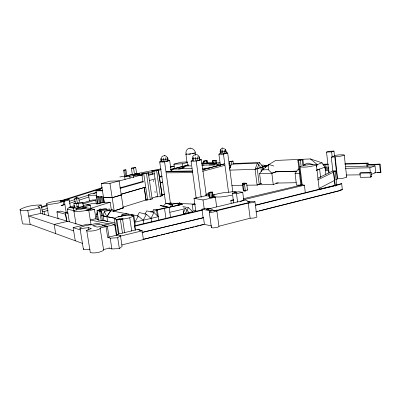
<?xml version="1.0" encoding="UTF-8"?>
<svg xmlns="http://www.w3.org/2000/svg" width="401" height="401" viewBox="0 0 401 401"><rect width="100%" height="100%" fill="white"/><g stroke="black" fill="none" stroke-linecap="round" stroke-linejoin="round"><path stroke-width="0.6" d="M304.96 165.337L304.981 164.204L308.093 163.127L312.82 164.53M220.35 150.681L220.294 153.578M185.848 153.302C186.219 144.816 196.816 147.864 195.528 155.277M172.46 206.525L172.651 204.214L177.272 203.152L179.102 204.991M195.187 152.826L189.803 154.084L185.904 154.144L186.385 153.894L185.904 154.144L187.442 165.182M268.75 164.841L262.174 169.879L259.602 173.598L261.006 184.761L273.241 184.56L271.843 173.242L268.299 169.673L268.75 164.841L269.347 164.651L273.868 166.009M100.816 211.949L100.992 210.886L109.373 208.941L110.044 210.44M170.811 206.836L171.217 204.38L165.824 203.387L163.117 206.455M221.091 149.894L221.237 154.164M242.349 183.442L243.587 183.056L246.655 183.247L247.522 189.994L245.382 191.026L243.888 191.011L243.011 184.234L244.55 183.573L242.349 183.442L243.217 190.169L244.184 190.174M104.285 211.522L106.861 216.67L107.613 221.457L103.964 220.65L103.217 215.913L104.285 211.522L112.691 209.558L113.724 211.598M246.655 183.247L244.505 184.234L243.011 184.234M97.358 219.392L96.591 214.555L97.288 211.803M316.554 166.856L317.256 164.57L322.073 162.856L325.021 167.097L325.843 174.355M220.445 150.159L220.605 149.673M265.367 167.623L265.763 166.47L275.592 160.45L310.404 158.936L322.073 162.856M220.385 149.854L220.084 151.999L222.645 151.914L226.074 151.092L225.227 149.122M233.603 163.528L259.472 162.52L257.257 168.651L259.236 184.325L258.003 184.34M229.537 169.182L231.447 164.164L257.347 163.172L255.096 169.332L257.106 185.067L246.6 185.197M183.442 212.836L185.282 208.345L183.302 207.964M117.398 235.342L117.924 234.214L137.879 229.392L142.109 230.841L143.418 239.567L121.638 245.006M152.565 211.698L153.768 209.252L156.997 209.959M144.951 214.314L146.661 210.866L153.954 212.52L158.325 216.7L134.821 222.184L138.285 216.119L143.247 220.219L143.794 223.888M151.578 222.049L151.037 218.395L153.954 212.52M185.342 213.402L188.365 207.633L192.746 211.658L183.578 213.818M137.428 216.054L139.272 212.555L146.4 214.249L151.037 218.395M143.247 220.219L146.4 214.249M172.019 205.272L172.651 204.214M262.81 170.104L262.429 166.986L266.033 165.864L263.056 164.991L261.738 165.402M96.591 214.555L97.814 214.806L96.591 214.555L97.142 213.653M99.448 209.898L100.039 208.936L110.38 210.876L106.861 216.67L101.423 215.553L115.328 218.4M247.482 201.422L249.868 201.768A4.005 0.707 -7 0 1 252.75 201.447L254.976 201.738L256.896 216.836L256.635 217.252L253.708 218.069L250.159 218.234L218.921 226.234L219.001 226.62L217.517 227.297L213.888 227.863A4.035 0.832 -7.5 0 1 211.733 227.718L211.377 227.357L209.262 211.863A3.87 0.712 -7.6 0 1 211.392 210.996L201.934 209.207L203.096 217.648M161.262 157.613C162.275 155.523 165.337 155.047 166.921 156.751M254.976 201.738L253.542 202.535L248.209 203.096L216.831 210.741L218.921 226.234M220.63 149.388L222.194 148.119L224.465 148.445M300.84 185.077L296.474 185.142L295.081 173.433L298.023 169.523L299.021 168.766M102.235 187.122L99.152 190.51L102.831 190.48M228.7 164.079L229.212 163.593M76.466 197.192L77.338 203.197L75.298 203.207L74.606 198.936L76.461 197.192L78.781 198.289L79.473 202.555L77.874 203.036M69.313 221.738L67.248 209.121L69.493 207.132L73.844 208.104M220.385 165.302L218.916 154.27L220.254 153.132M108.987 247.963L111.884 248.966L119.368 248.6L122.104 246.394L120.45 235.668L117.759 234.921L107.684 237.382L105.999 226.62L102.17 225.542L110.836 223.502L114.696 224.56L116.355 235.262M197.192 156.761A3.664 1.554 79.2 0 1 197.598 158.425L197.909 160.616L199.909 159.914L198.986 156.139M199.608 157.733L197.608 158.425L192.31 158.846A3.669 3.614 -58.8 0 1 192.48 157.132C193.242 154.585 196.816 153.713 198.62 155.698M303.492 165.342L304.981 164.204M209.447 197.432L211.512 197.422L213.091 196.871L212.435 192.049L210.375 192.069L208.791 192.605L209.447 197.432L209.808 197.157M196.194 198.254L191.056 161.182L192.485 160.099M161.553 160.6L159.723 161.979L165.683 203.192L170.455 203.387L171.593 203.051M107.884 237.437L110.195 238.164L117.688 237.748L120.45 235.668M192.711 158.55L192.31 158.846L192.535 160.485M208.791 192.605L210.856 192.585L212.435 192.049M82.706 243.472L30.145 224.299L23.017 223.958L22.391 223.046L20.05 209.497C26.461 206.039 34.045 204.956 41.253 204.991L42.787 214.099M302.153 184.811L300.003 166.55L300.56 166.164M335.607 179.864L337.597 178.791L342.665 178.355L346.479 177.282A6.571 1.008 -6 0 0 346.499 176.816M167.272 157.172A3.494 3.464 -50.6 0 1 167.879 158.691L165.798 159.352L160.886 159.753A3.489 3.464 -49.2 0 1 161.042 158.119M332.86 171.232L331.291 157.187L334.499 155.859M116.14 235.207L117.924 234.214M89.478 200.951L88.496 194.781L90.902 193.778L96.576 192.605L93.563 193.533M216.761 166.104L218.299 165.257L220.48 165.257M331.291 157.187L340.238 156.285L344.078 155.307A6.596 0.817 -6.4 0 0 343.612 154.806L338.955 154.881L334.419 155.493M41.253 204.991L37.844 206.791L39.925 207.883L40.832 213.252M192.024 168.435L181.458 168.61L186.585 165.904L190.936 165.904M107.358 226.299L100.065 228.009L103.684 250.309C99.759 252.61 94.786 253.407 90.31 252.645L86.696 230.274L91.373 228.57L88.476 227.643L81.829 228.445L79.974 228.204L79.884 227.583L84.471 225.943L97.288 223.322L107.358 226.299L109.087 237.337M319.146 188.4L334.509 180.435M203.086 169.854L205.573 168.631L208.545 168.475M317.592 179.954L336.339 170.766L332.83 170.946L317.898 178.189M116.861 219.833L119.658 218.51L123.207 218.36L120.415 219.678L116.861 219.833L119.017 233.798M171.052 170.465L173.889 169.132L180.786 168.781L179.613 169.082M116.886 235.247L114.305 218.57L116.17 219.553L122.586 219.237L129.734 217.793L133.317 216.099L135.473 230.339M114.305 218.57L117.994 216.891L129.062 214.184L133.794 215.392L135.378 225.878M300.85 185.468L297.873 160.255L300.409 160.28L302.93 159.658L303.652 165.814M297.873 160.255L300.374 159.638L302.93 159.658M370.474 177.162L371.637 176.656L371.196 172.445L361.02 172.706L359.892 173.167L360.339 177.347L370.474 177.162L370.033 172.936L371.196 172.445M371.131 174.455L375.727 172.656L375.02 165.829L345.707 166.781M374.539 172.671L380.95 172.39L380.108 164.164L368.243 164.445L367.732 164.636L367.912 166.38M341.181 189.843L339.431 190.52L341.101 189.884M255.236 205.177L341.672 183.648L342.339 189.673L339.406 190.806L255.948 211.863M345.487 168.315L369.832 167.783L375.02 165.829M341.672 183.648L338.735 184.751L255.126 205.402M367.732 164.636L380.108 164.164M316.374 170.26L319.632 169.057L320.615 177.633M316.384 170.27L325.021 167.097M273.241 184.56L278.229 182.741M344.795 164.144L366.709 163.598L368.098 163.092L368.288 164.866M216.796 210.009L214.455 210.866L206.234 209.437L210.069 208.435L214.455 210.861L250.094 202.274L245.492 199.989L206.234 209.437L209.121 208.746L206.094 208.219L201.934 209.207M240.234 201.472L242.715 200.736M177.202 203.878L180.044 202.861L177.192 203.518M261.507 183.533L257.091 185.067L261.101 183.678M271.843 173.242L276.369 171.683L271.843 173.242L259.602 173.598M243.888 191.011L245.066 190.61M328.9 173.102L326.534 152.104L331.627 151.859L333.963 151.072L334.514 156.014M326.534 152.104L328.87 151.322L333.963 151.072M324.94 167.573L326.023 167.207L325.727 164.616L323.562 165.332M95.884 217.076L97.052 216.69M42.185 211.683L44.06 211.623L48.2 210.269M69.488 203.327L75.398 201.397M78.947 200.239L89.002 196.956M41.904 210.154L47.248 208.435M69.218 201.367L74.561 199.648M78.125 198.5L88.811 195.061M243.217 190.169L244.044 189.904M41.619 206.851L46.977 205.157M60.085 201.011L101.784 187.823M41.463 207.523L47.408 205.638M61.674 201.112L101.503 188.48M71.017 207.763L74.541 206.645M82.761 204.039L95.679 199.939L96.345 204.144M255.096 169.332L266.033 165.864L262.429 166.986M266.033 165.864L255.111 169.332L229.788 170.124M69.799 207.086L74.516 205.603M82.175 203.182L92.195 200.024L95.679 199.939M122.089 207.964L123.262 207.974L114.2 210.806L112.972 210.786L114.2 210.826L123.262 207.974L119.122 180.896L110.305 181.142L101.348 183.563L104.24 202.044M90.796 208.32L110.175 202.249L111.388 210.069M161.643 195.117L164.59 194.194M146.059 199.969L144.215 187.528L120.896 194.34L144.215 187.528L145.774 187.508L144.255 187.533L146.099 199.974L150.325 199.568L152.169 198.991L148.29 172.711L143.653 173.172L141.779 173.673L141.814 173.994L146.485 173.533L148.35 173.026L148.29 172.711M155.743 196.836L157.693 196.836L162.154 195.878L158.345 170.004L151.929 170.951L152.445 174.3M122.861 207.212L146.295 199.888M151.653 198.219L156.415 196.731M161.588 195.117L164.751 194.129M69.228 199.788L65.147 199.904L60.255 201.397L64.361 201.282L69.228 199.788L70.506 207.638M86.481 205.192L91.253 203.733L98.41 203.693L102.912 202.299L110.175 202.249M208.796 193.437L205.803 194.345L208.64 194.405L208.891 196.254M233.713 199.663L230.846 200.395L231.227 203.282M229.432 167.608L230.53 167.277M196.084 210.515L193.011 210.314L192.179 204.345L194.841 203.989M74.556 207.693L73.864 203.442L75.443 202.976M78.781 198.289L76.651 198.916L74.606 198.936M160.47 182.791L162.841 182.099M160.415 182.791L162.791 182.099M66.766 220.996L65.418 212.781L67.719 212.109M99.253 196.706L96.952 196.976L99.253 196.706L100.3 203.397M230.369 167.723L229.562 161.583L233.006 161.072L233.412 164.139M213.021 163.753L212.61 160.701L213.482 160.45L216.299 160.325L216.625 162.776M101.072 203.096L100.11 196.991L102.33 196.716L103.288 202.826M229.562 161.583L233.006 161.072M212.61 160.701L216.299 160.325M100.11 196.991L102.33 196.716M203.838 163.573L203.497 161.102L206.946 160.59L207.548 163.829M119.859 187.874L142.771 181.422M159.047 176.831L162.064 175.989M120.205 188.35L143.598 181.738M159.192 177.327L162.194 176.475M149.433 180.5L155.077 178.911M194.936 153.077L192.49 153.638M203.497 161.102L207.127 160.726M98.06 204.034L95.984 190.841L100.19 189.678M148.671 175.312L154.325 173.763L147.979 174.27M151.929 170.951L152.004 171.252L153.949 171.187L158.44 170.3M174.505 168.43L173.899 164.164L182.325 163.798L187.738 162.33M119.187 180.986L142.134 174.771M148.094 173.152L152.265 172.024M158.22 170.41L161.202 169.603M170.134 167.182L174.305 166.049M101.348 183.563L109.954 183.372L119.122 180.896M202.58 171.297L224.75 165.332M134.5 174.375L136.651 173.798L135.713 167.543L131.378 168.184L132.32 174.445L134.5 174.375L133.558 168.099L131.378 168.184M173.899 164.164L181.147 162.22L187.142 161.949M124.611 176.5L129.769 176.355L139.628 173.708L139.809 174.921M126.35 176.039L133.317 174.179M202.961 169.558L223.994 163.949M202.981 169.688L224.565 163.929M123.653 170.174L125.909 169.839L126.866 176.169L125.739 176.47L124.776 170.134L123.653 170.174L125.077 179.563M124.776 170.134L125.909 169.839M133.558 168.099L135.713 167.543M179.152 168.661L182.45 167.813M178.129 169.042L184.084 167.508M181.458 168.61L183.222 168.159M170.37 169.498L188.665 164.951L170.786 169.508M232.775 191.668L227.698 153.042L223.492 154.104L218.916 154.27M256.038 211.638L257.873 211.172M259.056 210.876L300.775 200.35M301.893 200.069L338.85 190.746M103.473 249.572L109.508 248.064M159.974 235.222L143.012 239.442L204.43 224.375L203.507 217.683L141.964 232.47L203.507 217.683M161.132 234.936L164.821 234.019M165.959 233.733L169.668 232.816M170.791 232.535L174.515 231.608M175.623 231.332L189.061 227.994M190.119 227.728L193.743 226.826M194.951 226.525L198.575 225.628M199.783 225.327L203.407 224.425M119.969 236.229L142.109 230.841L137.879 229.392M319.111 189.543L326.73 187.693M327.903 187.412L333.762 185.994M171.262 171.703L169.678 160.621L164.485 161.864L159.723 161.979L160.876 161.703M243.648 199.683L304.424 185.187L305.336 192.966M104.405 225.442L97.273 227.121L92.686 225.698L99.729 224.054M105.999 226.62L114.696 224.56M243.377 198.716L302.304 184.816L304.424 185.187M134.621 225.748L202.244 209.823M202.52 210.149L134.656 226.219L135.197 229.818M122.004 216.084L121.819 214.871L127.152 213.623L129.062 214.184M98.541 220.269L97.017 210.615L98.185 210.345L100.932 210.871L102.461 220.595M75.268 240.765L73.117 227.593L87.929 224.139L90.937 224.996M132.47 215.698L133.794 215.392M233.678 203.051L232.374 193.152L236.51 193.683L242.725 192.239L243.823 200.711M97.679 210.249L106.034 208.32L106.811 209.823M232.374 193.152L238.54 191.728L242.725 192.239M169.813 212.294L183.127 209.217L183.818 214.134M94.461 209.407L91.573 208.836L85.959 210.124L88.806 210.705L94.461 209.407L96.019 219.247M97.017 210.615L99.719 211.152L100.932 210.871M177.733 204.124L179.417 203.738L181.588 204.119L177.673 203.402L182.425 204.284L157.347 210.009L156.46 209.813L157.347 215.863M67.809 221.322L54.15 224.43L55.679 233.613M156.46 209.813L168.194 207.162L160.069 205.528L169.097 207.317L182.425 204.284L179.417 203.738L179.593 204.956M150.435 211.913L157.167 210.395M195.888 211.808L194.014 198.33L202.996 199.964L215.357 197.202L216.66 206.861M231.994 195.132C225.758 196.355 219.096 197.929 212.831 196.38L212.64 195.924L214.39 194.791L218.124 193.683L223.999 192.615L230.525 192.049L233.638 191.307L236.339 191.658L234.379 192.099L236.51 192.726M90.922 208.921L90.34 205.262L76.35 208.37L73.328 207.693L76.005 224.149M201.873 163.814L214.355 163.533L216.896 162.976M202.059 165.162L214.54 164.906L220.154 163.854M73.328 207.693L77.563 206.761M83.012 205.563L87.248 204.625L90.34 205.262M78.29 203.001L76.546 203.382L77.117 206.926L78.28 206.67M77.117 206.926L78.761 207.307L83.438 206.274L82.872 202.726L81.197 202.375L80.035 202.625M194.014 198.33L206.154 195.648L209.222 196.164M76.546 203.382L78.185 203.743L82.872 202.726M20.05 209.497L20.657 210.294L22.03 210.495L27.774 210.475L39.925 207.883M117.994 216.891L124.997 215.487L131.312 215.157L133.107 215.994M172.59 166.61L173.768 166.38M119.809 176.986L124.721 176.019M126.526 175.663L132.706 174.45M136.29 173.743L160.946 168.896M170.159 167.087L173.533 166.42M58.11 218.956L56.932 211.858L60.345 211.116L66.185 212.715M303.587 165.307L312.78 164.26L316.299 164.605A8.376 1.123 -6.6 0 1 315.371 165.433L309.522 166.656A8.276 1.108 -6.6 0 1 303.587 167.157L300.55 166.986L300.003 166.55M90.12 249.181L85.258 249.653L83.393 249.327L79.974 228.204M190.881 153.904L188.701 154.159M219.974 162.485L214.395 163.413L202.084 163.698M217.312 164.225L218.971 163.959M222.685 148.029L222.4 148.069M335.03 185.994L333.442 171.738L335.246 171.653L336.77 185.307M333.442 171.738L335.246 171.653M201.412 163.067L203.698 162.846M189.989 148.094L190.44 148.059M163.934 161.768L162.064 161.919L161.763 159.834A3.499 2.627 88.4 0 1 161.824 158.189M207.091 162.56L213.367 162.585M262.174 169.879L268.299 169.673M139.628 173.708L135.052 173.849L136.651 173.798M298.023 169.523L299.166 169.488M325.176 169.823L328.309 169.723M325.116 170.49L328.84 170.37L329.036 172.114M136.235 174.62L142.415 174.435M275.507 171.839L296.77 171.192M142.425 175.182L133.157 175.448L133.493 177.698M275.497 171.753L296.695 171.157M295.081 173.433L299.617 173.307M200.279 159.798L201.422 159.773L206.325 195.653M264.76 165.718L267.893 165.638M323.005 164.235L328.018 164.109M344.925 163.678L368.098 163.092M265.592 166.109L267.141 166.069M322.875 164.686L328.509 164.545M191.056 161.182L196.199 161.062L201.422 159.773L199.748 159.112M201.653 165.057L204.124 165.006M209.036 164.901L214.58 164.786M325.046 167.227L328.8 167.147M324.79 167.232L326.023 167.207M324.885 168.766L328.63 168.686M359.892 173.167L370.033 172.936M370.444 176.681L371.637 176.656M202.59 168.265L209.422 168.154M275.788 183.077L296.269 182.716M377.206 172.445L380.95 172.39M346.218 175.031L360.569 174.826M231.793 185.387L242.906 185.247M166.099 171.307L192.615 171.052M166.385 171.433L192.59 171.182M166.585 172.821L192.791 172.625M95.984 190.841L102.676 190.796M73.864 203.442L77.353 203.422M341.662 189.668L342.339 189.673M145.663 199.964L147.618 199.974L143.764 173.934M169.072 203.096L195.297 204.149M192.179 204.345L195.247 204.515M164.991 155.758L164.305 155.698M230.846 200.395L233.733 200.831M212.901 196.786L215.357 197.202M172.625 204.56L167.813 203.668L172.575 204.56M126.666 213.748L110.871 210.761L106.861 216.67L115.318 218.314M182.811 206.57L188.365 207.633M121.819 214.871L124.3 215.347M82.38 207.031L86.751 207.888L80.526 209.292L76.35 208.37L76.651 210.214M163.633 208.199L164.52 208.385L166.009 218.645M98.586 219.472L95.358 218.786L90.29 219.984L109.127 223.989M114.596 225.151L115.809 225.412M97.328 219.202L98.375 219.427M115.027 223.061L102.415 220.304L101.207 220.595L98.496 219.984M102.19 220.259L103.964 220.65M204.605 224.41L211.718 226.024M72.686 208.129L73.809 208.38M67.248 209.121L73.809 210.645M131.338 214.38L138.285 216.119M65.418 212.781L67.954 213.447M56.932 211.858L65.548 214.224L66.651 220.946M185.904 154.144L186.485 154.31M139.583 230.129L142.109 230.841M81.964 225.497L40.852 213.382L28.722 216.014L73.659 230.891M73.117 227.593L80.516 229.948M69.493 207.132L70.576 207.487M71.122 207.668L72.125 207.999M247.106 189.853L247.522 189.994M229.031 165.423L230.47 165.939M168.069 159.989L169.678 160.621M226.114 152.31L227.698 153.042M131.312 215.157L133.317 216.099M212.149 193.768L214.675 195.122M171.217 204.38L172.716 205.452M310.404 158.936L317.256 164.57M185.282 208.345L188.956 212.545M257.347 163.172L260.881 167.498L261.407 171.688M259.472 162.52L262.971 166.836L263.282 169.317M225.021 149.297L225.713 150.771L226.094 153.428L224.781 153.743L224.134 150.029M100.992 210.886L103.217 215.913M100.065 228.009L100.26 228.64C96.205 230.725 91.338 231.482 86.822 230.926L86.696 230.274M162.154 195.878L158.345 170.004M88.496 194.781L89.248 195.292L96.065 195.197L97.478 204.144M216.831 210.741L216.901 211.086L216.104 211.502L211.768 212.279A4.045 0.742 -7.6 0 1 209.613 212.179L209.262 211.863M152.094 198.575L152.169 198.991M27.774 210.475L30.145 224.299M223.312 153.022L228.555 192.35M63.052 201.217A8.356 1.133 -9.5 0 0 58.215 200.931A8.356 1.133 -9.5 0 0 49.238 202.605A8.411 1.143 -9.5 0 0 46.576 203.833L48.611 216.004M44.06 211.623L44.571 214.66M64.361 201.282L66.27 212.936M63.569 204.244L63.072 201.212A8.411 1.143 -9.5 0 1 57.744 203.132L51.373 204.149A8.356 1.133 -9.5 0 1 46.576 203.838M88.476 227.643L88.766 229.462M78.185 203.743L78.761 207.307M88.806 210.705L91.077 224.916M101.373 196.991L102.235 202.495M98.32 196.976L99.373 203.678M99.719 211.152L101.252 220.881M109.954 183.372L114.2 210.826M117.688 237.748L119.368 248.6M110.195 238.164L111.884 248.966M103.288 196.986L104.15 202.505M122.586 219.237L124.636 232.62M120.415 219.678L122.475 233.076M116.17 219.553L118.415 234.084M129.734 217.793L131.759 231.131M129.769 176.355L130.049 178.204M141.779 173.673L143.007 182.029M153.337 180.39L153.518 181.608M154.941 191.352L155.122 192.57M157.347 210.009L158.856 220.334M146.485 173.533L150.325 199.568M156.636 170.791L160.365 196.44M153.949 171.187L157.693 196.836M167.879 158.691L168.174 160.766M170.455 203.387L164.425 160.751M163.859 161.247L163.633 159.683A3.494 0.802 83.2 0 1 163.483 158.044M169.097 207.317L170.57 217.548M160.886 159.753L161.187 161.834M83.288 248.605L83.393 249.327M182.325 163.798L182.756 166.876M195.558 160.415L195.172 157.057M193.603 161.122L193.302 158.931A3.664 2.652 88.6 0 1 193.362 157.202M203.673 161.242L204.009 163.718M205.888 194.961L206.054 196.184M199.528 160.215L199.227 158.029A3.684 3.223 71.3 0 0 198.645 156.4M202.996 199.964L204.249 209.091M201.187 197.292L196.079 159.899M212.806 160.841L213.217 163.904M212.079 192.31L212.736 197.142M206.946 160.59L207.367 163.683M210.856 192.585L211.512 197.422M206.229 160.981L206.64 164.009M209.502 192.706L210.159 197.538M204.776 161.197L205.106 163.618M216.334 162.019L216.5 163.242M215.407 160.58L215.818 163.643M214.355 163.533L214.54 164.906M213.939 160.801L214.35 163.864M226.074 151.092L226.279 152.671M222.926 154.024L222.455 149.779M236.51 193.683L237.623 202.194M231.527 161.498L231.848 163.959M248.209 203.096L250.159 218.234M244.505 184.234L245.382 191.026M302.204 159.974L302.93 166.144M300.409 160.28L301.136 166.455M298.605 160.395L301.517 185.061M316.389 164.841L319.201 189.352M335.156 156.776L337.597 178.791M334.805 156.966L337.256 179.011M331.627 151.859L332.183 156.826M333.717 171.869L335.311 186.149M344.264 155.097L346.659 177.031M369.832 167.783L370.318 172.38M366.709 163.598L367.025 166.565M379.607 164.35L380.454 172.585M211.377 227.357A3.86 0.797 -7.5 0 1 211.578 227.126M166.871 157.418A3.499 2.977 72.3 0 1 167.433 158.971L167.728 161.057L166.099 161.443L165.798 159.352A3.499 1.343 79.4 0 0 165.418 157.758M74.511 210.41L73.789 211.071L74.471 211.512L76.436 211.668L82.972 211.041A9.303 1.419 -9.3 0 0 91.363 208.801C85.784 206.921 79.844 208.44 74.511 210.41M63.468 204.61L61.037 205.753L64.897 204.58L63.468 204.61M121.282 195.011L112.165 197.693L103.558 197.693L112.165 197.693L121.282 195.011"/></g></svg>
